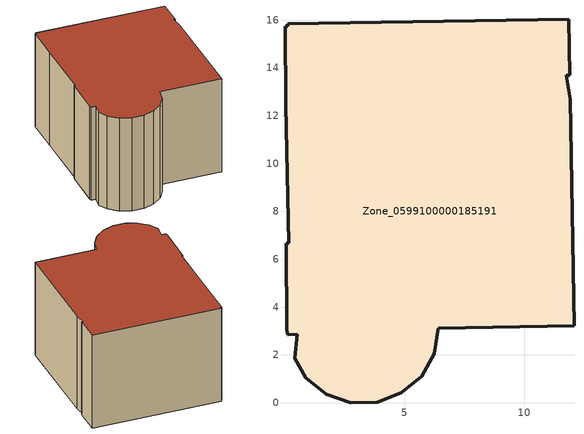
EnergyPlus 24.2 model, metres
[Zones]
Zone_0599100000185191
 floor ground (C_G): 0.16,6.67 0.04,12.46 0,15.74 0.12,15.73 0.11,15.86 11.87,16.04 11.9,13.7 11.77,13.69 11.92,12.69 12.08,3.23 6.41,3.12 6.24,2.05 5.71,1.1 4.87,0.42 3.85,0.03 2.75,0 1.72,0.35 0.88,1.05 0.41,1.86 0.51,2.86 0.12,2.85 0.07,3.05 0.05,6.67 z0
 wall outside (C_F): 0.41,1.86 0.88,1.05 1.72,0.35 2.75,0 3.85,0.03 4.87,0.42 5.71,1.1 6.24,2.05 6.41,3.12 12.08,3.23 11.92,12.69 11.77,13.69 11.9,13.7 11.87,16.04 0.11,15.86 0.12,15.73 0,15.74 0.04,12.46 0.16,6.67 0.05,6.67 0.07,3.05 0.12,2.85 0.51,2.86 0.41,1.86 z0:9.18
 roof outside (C_R): 0.16,6.67 0.05,6.67 0.07,3.05 0.12,2.85 0.51,2.86 0.41,1.86 0.88,1.05 1.72,0.35 2.75,0 3.85,0.03 4.87,0.42 5.71,1.1 6.24,2.05 6.41,3.12 12.08,3.23 11.92,12.69 11.77,13.69 11.9,13.7 11.87,16.04 0.11,15.86 0.12,15.73 0,15.74 0.04,12.46 z9.18
[BUILDING]
Pand.0599100000185191: North Axis=0; Terrain=City; Loads Convergence Tolerance Value=0.04; Temperature Convergence Tolerance Value=0.4; Solar Distribution=FullExterior; Maximum Number of Warmup Days=25; Minimum Number of Warmup Days=1
[Site:Location]
Rotterdam.The.Hague.AP_ZH_NLD Design_Conditions: Latitude=51.96; Longitude=4.45; Time Zone=1; Elevation=-4.5
[SITE:GROUNDTEMPERATURE:BUILDINGSURFACE]
18, 18, 18, 18, 18, 18, 18, 18, 18, 18, 18, 18
[MATERIAL] Thermal Absorptance=0.9; Solar Absorptance=0.7; Visible Absorptance=0.7
Name | Roughness | Thickness | Conductivity | Density | Specific Heat
G.D.1992-2005 | MediumSmooth | 0.15 | 0.06 | 540 | 1210
F.D.1992-2005 | Rough | 0.3 | 0.12 | 1920 | 840
R.D.1992-2005 | MediumRough | 0.2 | 0.08 | 1500 | 1000
[CONSTRUCTION]
C_G: G.D.1992-2005
C_F: F.D.1992-2005
C_R: R.D.1992-2005
[ZONE]
Zone_0599100000185191: Type=1; Multiplier=1; Ceiling Height=Autocalculate; Volume=Autocalculate; Floor Area=autocalculate; Part of Total Floor Area=Yes
[ZONEINFILTRATION:DESIGNFLOWRATE]
Infil_Zone_0599100000185191: Zone or ZoneList or Space or SpaceList=Zone_0599100000185191; Schedule=AlwaysOn; Design Flow Rate Calculation Method=Flow/Area; Flow Rate per Floor Area=0.0021; Constant Term Coefficient=1; Temperature Term Coefficient=0; Velocity Term Coefficient=0; Velocity Squared Term Coefficient=0
[HVACTEMPLATE:ZONE:IDEALLOADSAIRSYSTEM]
Zone_0599100000185191: Maximum Heating Supply Air Temperature=50; Minimum Cooling Supply Air Temperature=13; Maximum Heating Supply Air Humidity Ratio=0.0156; Minimum Cooling Supply Air Humidity Ratio=0.0077; Heating Limit=NoLimit; Cooling Limit=NoLimit; Dehumidification Control Type=ConstantSensibleHeatRatio; Cooling Sensible Heat Ratio=0.7; Dehumidification Setpoint=60; Humidification Control Type=None; Humidification Setpoint=30; Outdoor Air Method=None; Outdoor Air Flow Rate per Person=0.00944; Outdoor Air Flow Rate per Zone Floor Area=0; Outdoor Air Flow Rate per Zone=0; Demand Controlled Ventilation Type=None; Outdoor Air Economizer Type=NoEconomizer; Heat Recovery Type=None; Sensible Heat Recovery Effectiveness=0.7; Latent Heat Recovery Effectiveness=0.65
[ZONECONTROL:THERMOSTAT]
ThermostatControl_Zone_0599100000185191: Zone or ZoneList=Zone_0599100000185191; Control Type Schedule=DualSetpointControlType; Control 1=Thermostat_Zone_0599100000185191; Temperature Difference Between Cutout And Setpoint=0
[THERMOSTATSETPOINT:DUALSETPOINT]
Thermostat_Zone_0599100000185191: Heating Setpoint Temperature Schedule=HeatingSetpoint_Zone_0599100000185191; Cooling Setpoint Temperature Schedule=CoolingSetpoint_Zone_0599100000185191
[SCHEDULE:COMPACT]
HeatingSetpoint_Zone_0599100000185191: Through: 12/31, For: AllDays, Until: 24:00, 21
CoolingSetpoint_Zone_0599100000185191: Through: 12/31, For: AllDays, Until: 24:00, 24
DualSetpointControlType: Through: 12/31, For: AllDays, Until: 24:00, 4
AlwaysOn: Through: 12/31, For: AllDays, Until: 24:00, 1
